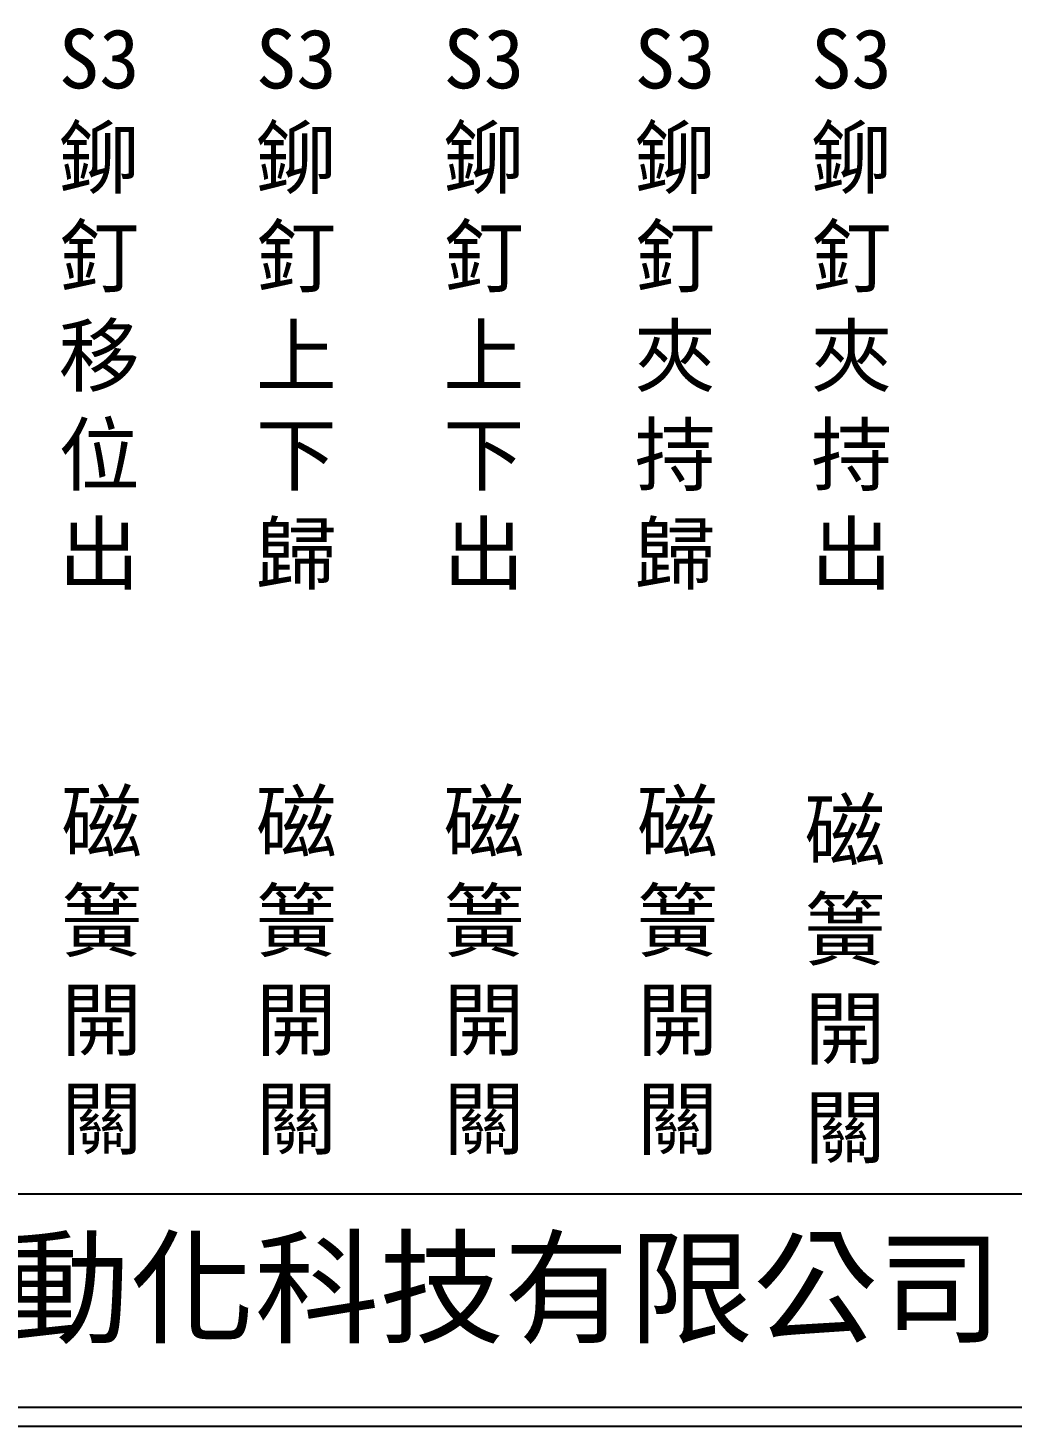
# Model space of a CAD drawing. Extents: x 325 to 612, y 3 to 207.
# Drawn here: x 390 to 454.6, y 3 to 94.8 of the extents above; entities that cross this region are included whole.
import ezdxf

# ---------------------------------------------------------------- set-up
doc = ezdxf.new("R2010")
doc.units = 0
doc.layers.add('圖框層', color=7, linetype='CONTINUOUS')
doc.layers.add('標尺寸層', color=3, linetype='CONTINUOUS')
doc.styles.add('CNS', font='romanc.shx', dxfattribs={"bigfont": 'chineset.shx'})
doc.styles.add('STSL', font='KAIU.TTF')

msp = doc.modelspace()

# ---------------------------------------------------------------- linework, layer by layer
at = {"layer": '圖框層', "color": 7}
for p, q in [((326.569, 18.25), (611.07, 18.25)), ((326.569, 4.25), (611.07, 4.25)), ((325.319, 3), (612.319, 3))]:
    msp.add_line(p, q, dxfattribs=at)

# ---------------------------------------------------------------- texts
at = {"layer": '圖框層', "color": 4, "style": 'STSL'}
msp.add_text('泓陞自動化科技有限公司', height=6, dxfattribs=at).set_placement((363.923, 9.076))
at = {"layer": '標尺寸層', "color": 7, "char_height": 3.9, "width": 4.96081, "attachment_point": 5, "style": 'CNS'}
for s, insert in [('{\\fDFKai-SB|b0|i0|c136|p65;S3\\P鉚釘移位出}', (394.629, 76.337)), ('{\\fDFKai-SB|b0|i0|c136|p65;S3\\P鉚釘上下歸}', (407.571, 76.337)), ('{\\fDFKai-SB|b0|i0|c136|p65;S3\\P鉚釘上下出}', (419.895, 76.337)), ('{\\fDFKai-SB|b0|i0|c136|p65;S3\\P鉚釘夾持歸}', (432.451, 76.337)), ('{\\fDFKai-SB|b0|i0|c136|p65;S3\\P鉚釘夾持出}', (444.042, 76.337)), ('{\\fDFKai-SB|b0|i0|c136|p65;磁簧開關}', (394.798, 32.72)), ('{\\fDFKai-SB|b0|i0|c136|p65;磁簧開關}', (407.586, 32.72)), ('{\\fDFKai-SB|b0|i0|c136|p65;磁簧開關}', (419.909, 32.72)), ('{\\fDFKai-SB|b0|i0|c136|p65;磁簧開關}', (432.612, 32.72)), ('{\\fDFKai-SB|b0|i0|c136|p65;磁簧開關}', (443.612, 32.157))]:
    msp.add_mtext(s, dxfattribs=dict(at, insert=insert))

doc.saveas('drawing.dxf')
